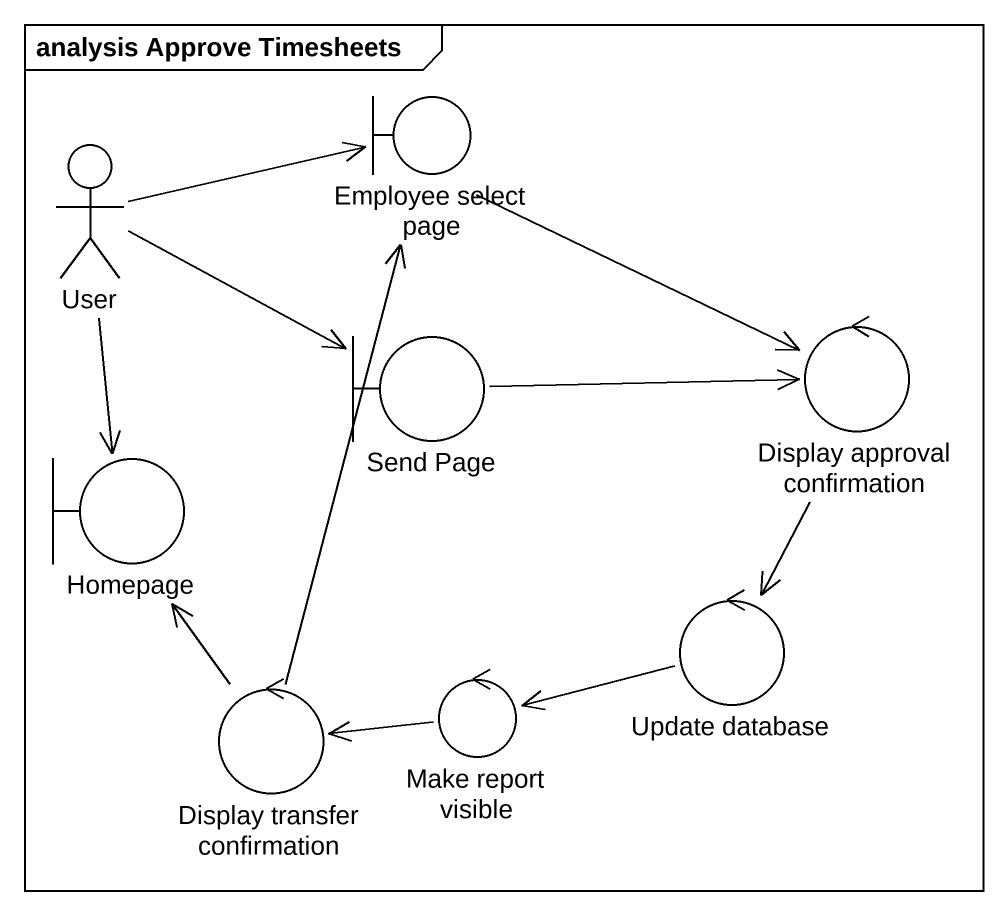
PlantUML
@startuml
mainframe analysis Approve Timesheets
actor User
boundary "Employee select page" as Employee_select_page
boundary "Send Page" as Send_Page
control "Display approval confirmation" as Display_approval
boundary Homepage
control "Display transfer confirmation" as Display_transfer
control "Make report visible" as Make_report_visible
control "Update database" as Update_database
User -right-> Employee_select_page
User -right-> Send_Page
User --> Homepage
Employee_select_page -right-> Display_approval
Send_Page -right-> Display_approval
Display_approval --> Update_database
Display_transfer -up-> Employee_select_page
Display_transfer -up-> Homepage
Make_report_visible -left-> Display_transfer
Update_database -left-> Make_report_visible
@enduml
